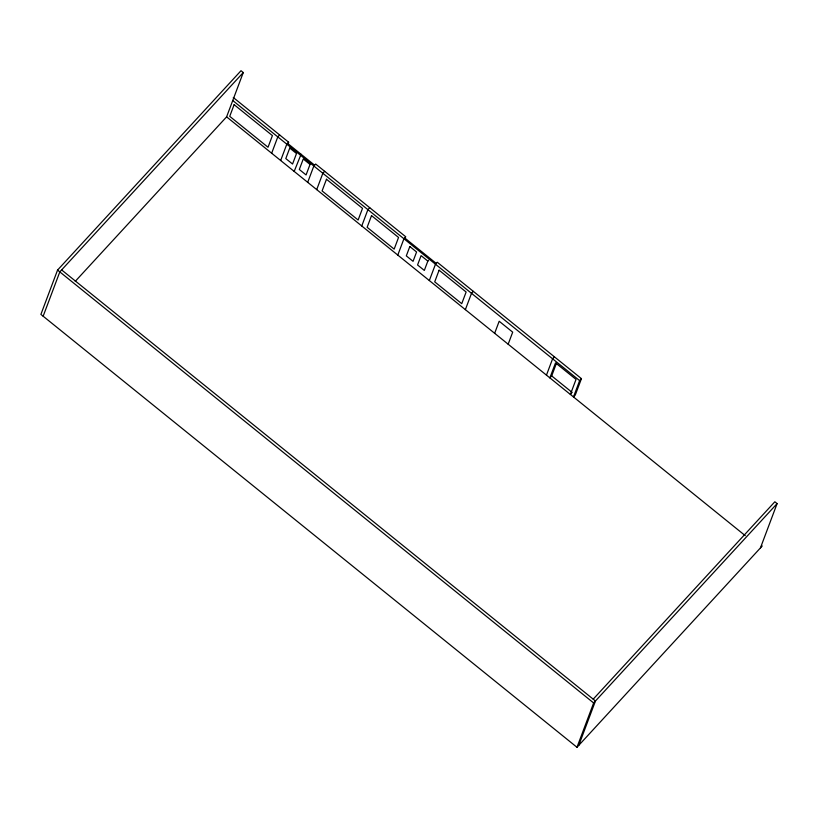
<?xml version="1.0" encoding="UTF-8"?>
<svg xmlns="http://www.w3.org/2000/svg" width="818" height="818" viewBox="0 0 818 818"><rect width="100%" height="100%" fill="white"/><g stroke="black" fill="none" stroke-linecap="round" stroke-linejoin="round"><path stroke-width="1.23" d="M75.246 281.351L226.606 116.851L243.273 72.536L241.013 70.716L57.557 270.083L40.9 314.398L576.987 747.284L762.253 545.943M43.15 316.218L59.816 271.893L243.273 72.536M271.658 153.232L277.793 136.903L279.613 134.929M280.666 160.512L286.811 144.183L288.621 142.199L233.294 97.526M287.742 144.541L288.621 142.199M294.183 171.422L301.075 154.265M310.022 164.438L306.075 174.94L299.316 169.479L303.263 158.989L310.022 164.438L310.779 163.62M307.701 182.332L313.836 166.003L315.656 164.029L405.748 236.78L403.939 238.754L397.793 255.083M316.709 189.612L322.844 173.283L324.664 171.31M361.76 225.983L367.896 209.653L369.716 207.68M427.834 261.095L424.327 270.431L417.569 264.971L421.076 255.645L427.834 261.095L428.591 260.277M429.327 280.554L435.473 264.224L437.282 262.251L581.445 378.652L575.299 394.982L573.49 396.955L579.625 380.626L581.445 378.652M465.37 309.654L471.505 293.325L473.325 291.351M494.655 333.294L499.184 321.249L512.692 332.159L508.162 344.214M546.455 375.135L552.6 358.805L554.41 356.832M571.588 393.131L570.381 394.45L576.025 379.419L555.524 362.865L549.87 377.885L551.69 375.912L556.465 363.202M576.987 747.284L593.643 702.959L777.1 503.602L774.85 501.782L593.203 699.175M578.796 745.31L595.463 700.985L61.626 269.92M760.443 547.917L777.1 503.602M287.568 143.354L314.593 165.185M404.695 237.936L436.229 263.396M232.752 100.522L579.625 380.626M551.69 375.912L572.201 392.476M226.606 116.851L745.28 535.678M57.557 270.083L593.643 702.959M234.122 104.673L229.735 116.34L268.028 147.26L272.414 135.594L234.122 104.673M289.746 148.068L285.799 158.569L292.558 164.029L296.505 153.528L289.746 148.068M326.474 179.254L322.087 190.911L358.131 220.011L362.517 208.355L326.474 179.254M371.525 215.625L367.139 227.292L394.164 249.122L398.55 237.455L371.525 215.625M409.818 246.545L406.311 255.881L413.059 261.331L416.577 252.005L409.818 246.545M439.092 270.196L434.716 281.852L461.741 303.683L466.127 292.016L439.092 270.196"/></g></svg>
